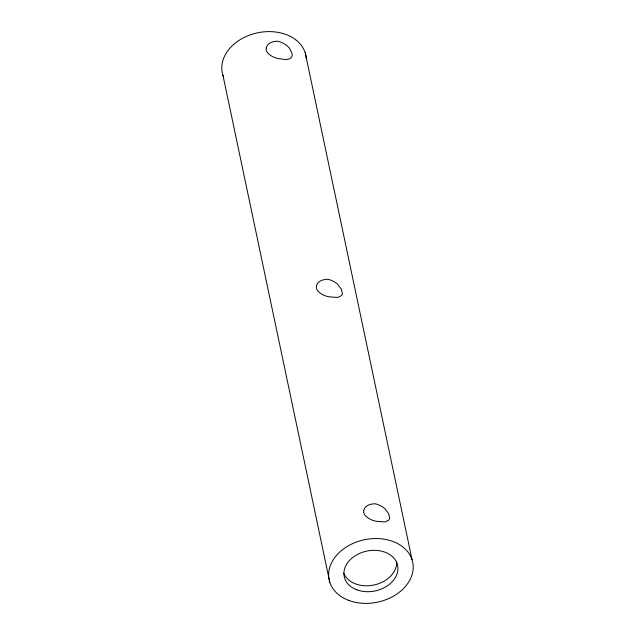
<?xml version="1.0" encoding="UTF-8"?>
<svg xmlns="http://www.w3.org/2000/svg" width="635" height="635" viewBox="0 0 635 635"><rect width="100%" height="100%" fill="white"/><g stroke="black" fill="none" stroke-linecap="round" stroke-linejoin="round"><path stroke-width="0.95" d="M305.213 52.753L412.044 559.689M222.956 75.311L329.787 582.247M223.599 77.049A42.712 31.893 -11.9 0 1 257.207 32.893A42.712 31.893 -11.9 0 1 306.372 59.142M396.629 561.388A27.265 20.352 -11.9 0 1 374.269 584.938A27.265 20.352 -11.9 0 1 343.726 573.143M266.232 47.879C265.422 51.784 268.819 54.285 271.685 56.102A13.811 8.739 11.5 0 0 281.742 58.976A13.811 7.715 29 0 0 289.997 58.555L291.528 57.364L292.211 55.824L292.116 53.729L289.655 48.49L287.353 46.006A13.811 7.715 29 0 0 278.003 41.235C273.352 41.084 267.462 42.767 266.232 47.879M316.405 285.972C315.595 289.87 318.992 292.37 321.858 294.195A13.811 8.739 11.5 0 0 331.914 297.069L337.891 297.418L341.701 295.458L342.384 293.91L341.416 289.314L337.526 284.099A13.811 7.715 29 0 0 328.176 279.329C323.525 279.178 317.635 280.853 316.405 285.972M363.704 510.453C362.895 514.358 366.3 516.858 369.165 518.676A13.811 8.739 11.5 0 0 379.222 521.549L385.199 521.906L389.009 519.938L389.692 518.398L388.723 513.802L384.834 508.579A13.811 7.715 29 0 0 375.483 503.809C370.824 503.658 364.942 505.333 363.704 510.453M348.837 600.44A42.712 31.893 -11.9 0 0 413.21 567.936A42.712 31.893 -11.9 0 0 350.703 544.528A42.712 31.893 -11.9 0 0 348.837 600.44M356.83 589.836A27.265 20.352 -11.9 0 0 397.923 569.087A27.265 20.352 -11.9 0 0 358.021 554.149A27.265 20.352 -11.9 0 0 356.83 589.836"/></g></svg>
